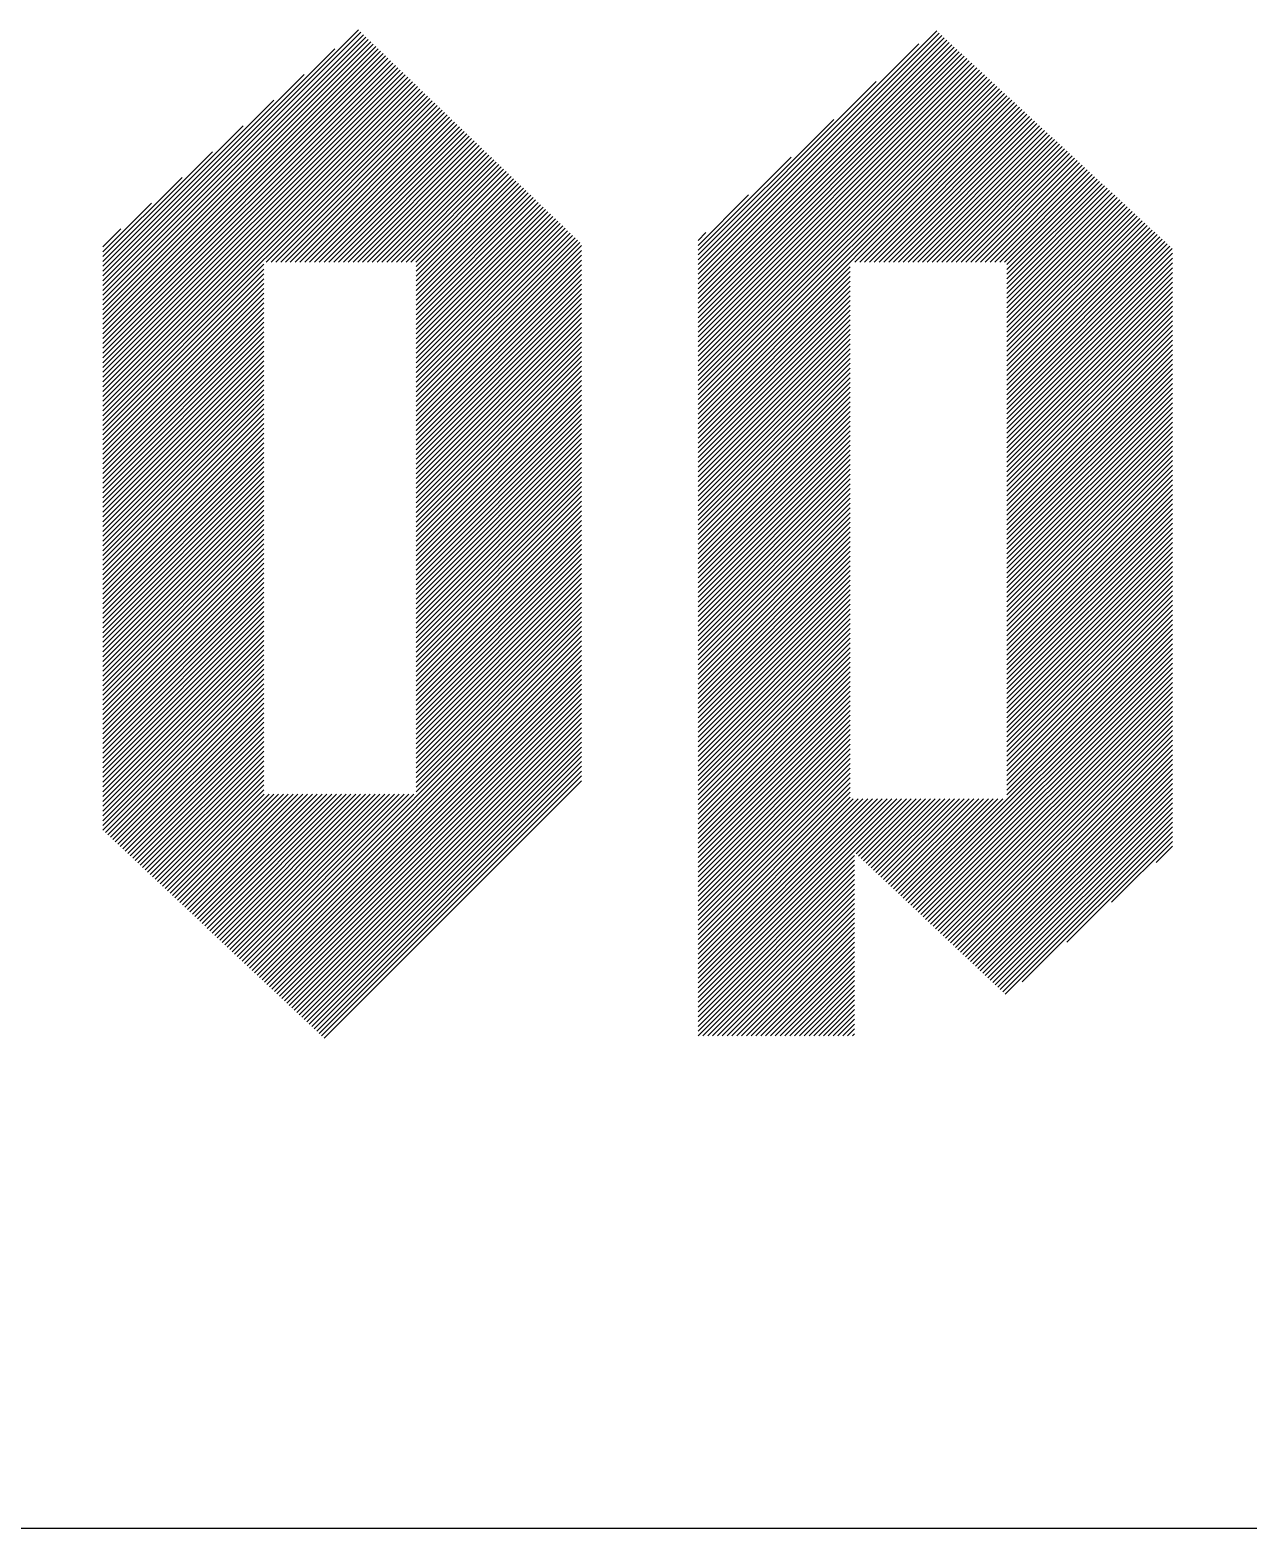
# Model space of a CAD drawing. Header units: inches. Extents: x 985 to 11353, y 526 to 2181.
# Drawn here: x 7772.03 to 7778.72, y 1153.71 to 1161.95 of the extents above; entities that cross this region are included whole.
import ezdxf

# ---------------------------------------------------------------- set-up
doc = ezdxf.new("R2010")
doc.units = ezdxf.units.IN
doc.header["$MEASUREMENT"] = 0
doc.layers.add('CABLE ROUTE FOR TOTAL PLANE-EMBED 2_DWG$0$SILICAGEL BORDER', color=7, linetype='Continuous')
doc.layers.add('ONDOCS', color=7, linetype='Continuous', lineweight=0)

# ---------------------------------------------------------------- blocks, each defined once
blk = doc.blocks.new('240A1')
at = {"lineweight": -3}
blk.add_line((1046010.968, 286292.347), (1046110.968, 286292.347), dxfattribs=at)
at = {"layer": 'ONDOCS', "color": 7, "linetype": 'Continuous', "lineweight": -3, "ltscale": 100}
for p, q in [((1046101.598, 286295.9918), (1046102.3477, 286296.7415)), ((1046101.598, 286295.9776), (1046102.355, 286296.7346)), ((1046103.3433, 286296.039), (1046104.0433, 286296.739)), ((1046103.3433, 286296.0248), (1046104.0506, 286296.7322)), ((1046101.598, 286295.9635), (1046102.3622, 286296.7276)), ((1046101.598, 286295.9493), (1046102.3694, 286296.7207)), ((1046101.598, 286295.9352), (1046102.3766, 286296.7138)), ((1046101.598, 286295.921), (1046102.3838, 286296.7069)), ((1046101.598, 286295.9069), (1046102.391, 286296.6999)), ((1046101.598, 286295.8928), (1046102.3982, 286296.693)), ((1046101.598, 286296.0059), (1046102.2782, 286296.6861)), ((1046101.598, 286295.8786), (1046102.4055, 286296.6861)), ((1046103.3433, 286296.0107), (1046104.058, 286296.7254)), ((1046103.3433, 286295.9965), (1046104.0653, 286296.7186)), ((1046103.3433, 286295.9824), (1046104.0727, 286296.7118)), ((1046103.3433, 286295.9682), (1046104.08, 286296.705)), ((1046103.3433, 286296.0531), (1046103.991, 286296.7008)), ((1046103.3433, 286295.9541), (1046104.0874, 286296.6982)), ((1046103.3433, 286295.94), (1046104.0947, 286296.6914)), ((1046103.3433, 286295.9258), (1046104.1021, 286296.6846)), ((1046101.598, 286295.8645), (1046102.4127, 286296.6791)), ((1046101.598, 286295.8503), (1046102.4199, 286296.6722)), ((1046101.598, 286295.8362), (1046102.4271, 286296.6653)), ((1046101.598, 286295.8221), (1046102.4343, 286296.6584)), ((1046101.598, 286295.8079), (1046102.4415, 286296.6514)), ((1046101.598, 286295.7938), (1046102.4488, 286296.6445)), ((1046103.3433, 286295.9117), (1046104.1094, 286296.6778)), ((1046103.3433, 286295.8975), (1046104.1168, 286296.671)), ((1046103.3433, 286295.8834), (1046104.1241, 286296.6642)), ((1046103.3433, 286295.8692), (1046104.1315, 286296.6574)), ((1046103.3433, 286295.8551), (1046104.1388, 286296.6507)), ((1046103.3433, 286295.841), (1046104.1462, 286296.6439)), ((1046101.598, 286295.7796), (1046102.456, 286296.6376)), ((1046101.598, 286295.7655), (1046102.4632, 286296.6307)), ((1046101.598, 286295.7513), (1046102.4704, 286296.6237)), ((1046101.598, 286295.7372), (1046102.4776, 286296.6168)), ((1046101.598, 286296.02), (1046102.1886, 286296.6107)), ((1046101.598, 286295.7231), (1046102.4848, 286296.6099)), ((1046101.598, 286295.7089), (1046102.492, 286296.603)), ((1046103.3433, 286295.8268), (1046104.1535, 286296.6371)), ((1046103.3433, 286295.8127), (1046104.1609, 286296.6303)), ((1046103.3433, 286295.7985), (1046104.1682, 286296.6235)), ((1046103.3433, 286295.7844), (1046104.1756, 286296.6167)), ((1046103.3433, 286295.7703), (1046104.1829, 286296.6099)), ((1046103.3433, 286295.7561), (1046104.1903, 286296.6031)), ((1046101.598, 286295.6948), (1046102.4993, 286296.596)), ((1046101.598, 286295.6806), (1046102.5065, 286296.5891)), ((1046101.598, 286295.6665), (1046102.5137, 286296.5822)), ((1046101.598, 286295.6523), (1046102.5209, 286296.5752)), ((1046101.598, 286295.6382), (1046102.5281, 286296.5683)), ((1046101.598, 286295.6241), (1046102.5353, 286296.5614)), ((1046101.598, 286295.6099), (1046102.5426, 286296.5545)), ((1046103.3433, 286295.742), (1046104.1976, 286296.5963)), ((1046103.3433, 286296.0672), (1046103.8661, 286296.59)), ((1046103.3433, 286295.7278), (1046104.205, 286296.5895)), ((1046103.3433, 286295.7137), (1046104.2123, 286296.5827)), ((1046103.3433, 286295.6995), (1046104.2197, 286296.5759)), ((1046103.3433, 286295.6854), (1046104.227, 286296.5691)), ((1046103.3433, 286295.6713), (1046104.2344, 286296.5623)), ((1046103.3433, 286295.6571), (1046104.2417, 286296.5555)), ((1046101.598, 286295.5958), (1046102.5498, 286296.5475)), ((1046101.598, 286296.0342), (1046102.0991, 286296.5352)), ((1046102.0772, 286296.0608), (1046102.557, 286296.5406)), ((1046102.0913, 286296.0608), (1046102.5642, 286296.5337)), ((1046102.1055, 286296.0608), (1046102.5714, 286296.5268)), ((1046102.1196, 286296.0608), (1046102.5786, 286296.5198)), ((1046102.1338, 286296.0608), (1046102.5858, 286296.5129)), ((1046103.3433, 286295.643), (1046104.249, 286296.5487)), ((1046103.3433, 286295.6288), (1046104.2564, 286296.542)), ((1046103.3433, 286295.6147), (1046104.2637, 286296.5352)), ((1046103.8035, 286296.0608), (1046104.2711, 286296.5284)), ((1046103.8177, 286296.0608), (1046104.2784, 286296.5216)), ((1046103.8318, 286296.0608), (1046104.2858, 286296.5148)), ((1046102.1479, 286296.0608), (1046102.5931, 286296.506)), ((1046102.162, 286296.0608), (1046102.6003, 286296.499)), ((1046102.1762, 286296.0608), (1046102.6075, 286296.4921)), ((1046102.1903, 286296.0608), (1046102.6147, 286296.4852)), ((1046102.2045, 286296.0608), (1046102.6219, 286296.4783)), ((1046102.2186, 286296.0608), (1046102.6291, 286296.4713)), ((1046103.3433, 286296.0814), (1046103.7411, 286296.4792)), ((1046103.846, 286296.0608), (1046104.2931, 286296.508)), ((1046103.8601, 286296.0608), (1046104.3005, 286296.5012)), ((1046103.8742, 286296.0608), (1046104.3078, 286296.4944)), ((1046103.8884, 286296.0608), (1046104.3152, 286296.4876)), ((1046103.9025, 286296.0608), (1046104.3225, 286296.4808)), ((1046103.9167, 286296.0608), (1046104.3299, 286296.474)), ((1046103.9308, 286296.0608), (1046104.3372, 286296.4672)), ((1046101.598, 286296.0483), (1046102.0095, 286296.4598)), ((1046102.2327, 286296.0608), (1046102.6364, 286296.4644)), ((1046102.2469, 286296.0608), (1046102.6436, 286296.4575)), ((1046102.261, 286296.0608), (1046102.6508, 286296.4506)), ((1046102.2752, 286296.0608), (1046102.658, 286296.4436)), ((1046102.2893, 286296.0608), (1046102.6652, 286296.4367)), ((1046102.3035, 286296.0608), (1046102.6724, 286296.4298)), ((1046102.3176, 286296.0608), (1046102.6796, 286296.4229)), ((1046103.945, 286296.0608), (1046104.3446, 286296.4604)), ((1046103.9591, 286296.0608), (1046104.3519, 286296.4536)), ((1046103.9732, 286296.0608), (1046104.3593, 286296.4468)), ((1046103.9874, 286296.0608), (1046104.3666, 286296.44)), ((1046104.0015, 286296.0608), (1046104.374, 286296.4333)), ((1046104.0157, 286296.0608), (1046104.3813, 286296.4265)), ((1046101.598, 286296.0625), (1046101.9199, 286296.3844)), ((1046102.3317, 286296.0608), (1046102.6869, 286296.4159)), ((1046102.3459, 286296.0608), (1046102.6941, 286296.409)), ((1046102.36, 286296.0608), (1046102.7013, 286296.4021)), ((1046102.3742, 286296.0608), (1046102.7085, 286296.3951)), ((1046102.3883, 286296.0608), (1046102.7157, 286296.3882)), ((1046102.4025, 286296.0608), (1046102.7229, 286296.3813)), ((1046104.0298, 286296.0608), (1046104.3887, 286296.4197)), ((1046104.044, 286296.0608), (1046104.396, 286296.4129)), ((1046104.0581, 286296.0608), (1046104.4034, 286296.4061)), ((1046104.0722, 286296.0608), (1046104.4107, 286296.3993)), ((1046104.0864, 286296.0608), (1046104.4181, 286296.3925)), ((1046104.1005, 286296.0608), (1046104.4254, 286296.3857)), ((1046104.1147, 286296.0608), (1046104.4328, 286296.3789)), ((1046102.4166, 286296.0608), (1046102.7302, 286296.3744)), ((1046102.4307, 286296.0608), (1046102.7374, 286296.3674)), ((1046102.4449, 286296.0608), (1046102.7446, 286296.3605)), ((1046102.459, 286296.0608), (1046102.7518, 286296.3536)), ((1046102.4732, 286296.0608), (1046102.759, 286296.3467)), ((1046102.4873, 286296.0608), (1046102.7662, 286296.3397)), ((1046103.3433, 286296.0955), (1046103.6162, 286296.3685)), ((1046104.1288, 286296.0608), (1046104.4401, 286296.3721)), ((1046104.1429, 286296.0608), (1046104.4475, 286296.3653)), ((1046104.1571, 286296.0608), (1046104.4548, 286296.3585)), ((1046104.1712, 286296.0608), (1046104.4622, 286296.3517)), ((1046104.1854, 286296.0608), (1046104.4695, 286296.3449)), ((1046104.1995, 286296.0608), (1046104.4768, 286296.3381)), ((1046101.598, 286296.0766), (1046101.8304, 286296.309)), ((1046102.5014, 286296.0608), (1046102.7734, 286296.3328)), ((1046102.5156, 286296.0608), (1046102.7807, 286296.3259)), ((1046102.5166, 286296.0477), (1046102.7879, 286296.319)), ((1046102.5166, 286296.0335), (1046102.7951, 286296.312)), ((1046102.5166, 286296.0194), (1046102.8023, 286296.3051)), ((1046102.5166, 286296.0052), (1046102.8095, 286296.2982)), ((1046102.5166, 286295.9911), (1046102.8167, 286296.2912)), ((1046104.2137, 286296.0608), (1046104.4842, 286296.3313)), ((1046104.2278, 286296.0608), (1046104.4915, 286296.3246)), ((1046104.2419, 286296.0608), (1046104.4989, 286296.3178)), ((1046104.2487, 286296.0534), (1046104.5062, 286296.311)), ((1046104.2487, 286296.0393), (1046104.5136, 286296.3042)), ((1046104.2487, 286296.0252), (1046104.5209, 286296.2974)), ((1046104.2487, 286296.011), (1046104.5283, 286296.2906)), ((1046102.5166, 286295.9769), (1046102.824, 286296.2843)), ((1046102.5166, 286295.9628), (1046102.8312, 286296.2774)), ((1046102.5166, 286295.9487), (1046102.8384, 286296.2705)), ((1046102.5166, 286295.9345), (1046102.8456, 286296.2635)), ((1046102.5166, 286295.9204), (1046102.8528, 286296.2566)), ((1046102.5166, 286295.9062), (1046102.86, 286296.2497)), ((1046103.3433, 286296.1097), (1046103.4913, 286296.2577)), ((1046104.2487, 286295.9969), (1046104.5356, 286296.2838)), ((1046104.2487, 286295.9827), (1046104.543, 286296.277)), ((1046104.2487, 286295.9686), (1046104.5503, 286296.2702)), ((1046104.2487, 286295.9544), (1046104.5577, 286296.2634)), ((1046104.2487, 286295.9403), (1046104.565, 286296.2566)), ((1046104.2487, 286295.9262), (1046104.5724, 286296.2498)), ((1046101.598, 286296.0908), (1046101.7408, 286296.2335)), ((1046102.5166, 286295.8921), (1046102.8672, 286296.2428)), ((1046102.5166, 286295.8779), (1046102.8745, 286296.2358)), ((1046102.5166, 286295.8638), (1046102.8817, 286296.2289)), ((1046102.5166, 286295.8497), (1046102.8889, 286296.222)), ((1046102.5166, 286295.8355), (1046102.8961, 286296.2151)), ((1046102.5166, 286295.8214), (1046102.9033, 286296.2081)), ((1046102.5166, 286295.8072), (1046102.9105, 286296.2012)), ((1046104.2487, 286295.912), (1046104.5797, 286296.243)), ((1046104.2487, 286295.8979), (1046104.5871, 286296.2362)), ((1046104.2487, 286295.8837), (1046104.5944, 286296.2294)), ((1046104.2487, 286295.8696), (1046104.6018, 286296.2226)), ((1046104.2487, 286295.8554), (1046104.6091, 286296.2159)), ((1046104.2487, 286295.8413), (1046104.6165, 286296.2091)), ((1046104.2487, 286295.8272), (1046104.6238, 286296.2023)), ((1046101.598, 286296.1049), (1046101.6512, 286296.1581)), ((1046102.5166, 286295.7931), (1046102.9178, 286296.1943)), ((1046102.5166, 286295.7789), (1046102.925, 286296.1873)), ((1046102.5166, 286295.7648), (1046102.9322, 286296.1804)), ((1046102.5166, 286295.7507), (1046102.9394, 286296.1735)), ((1046102.5166, 286295.7365), (1046102.9466, 286296.1666)), ((1046102.5166, 286295.7224), (1046102.9538, 286296.1596)), ((1046104.2487, 286295.813), (1046104.6312, 286296.1955)), ((1046104.2487, 286295.7989), (1046104.6385, 286296.1887)), ((1046104.2487, 286295.7847), (1046104.6459, 286296.1819)), ((1046104.2487, 286295.7706), (1046104.6532, 286296.1751)), ((1046104.2487, 286295.7565), (1046104.6606, 286296.1683)), ((1046104.2487, 286295.7423), (1046104.6679, 286296.1615)), ((1046102.5166, 286295.7082), (1046102.961, 286296.1527)), ((1046102.5166, 286295.6941), (1046102.9683, 286296.1458)), ((1046102.5166, 286295.68), (1046102.9755, 286296.1389)), ((1046102.5166, 286295.6658), (1046102.9827, 286296.1319)), ((1046102.5166, 286295.6517), (1046102.9899, 286296.125)), ((1046102.5166, 286295.6375), (1046102.9971, 286296.1181)), ((1046103.3433, 286296.1238), (1046103.3664, 286296.1469)), ((1046104.2487, 286295.7282), (1046104.6753, 286296.1547)), ((1046104.2487, 286295.714), (1046104.6826, 286296.1479)), ((1046104.2487, 286295.6999), (1046104.69, 286296.1411)), ((1046104.2487, 286295.6857), (1046104.6973, 286296.1343)), ((1046104.2487, 286295.6716), (1046104.7046, 286296.1275)), ((1046104.2487, 286295.6575), (1046104.712, 286296.1207)), ((1046104.2487, 286295.6433), (1046104.7193, 286296.1139)), ((1046102.5166, 286295.6234), (1046103.0021, 286296.1089)), ((1046102.5166, 286295.6092), (1046103.0021, 286296.0948)), ((1046102.5166, 286295.5951), (1046103.0021, 286296.0806)), ((1046104.2487, 286295.6292), (1046104.7267, 286296.1072)), ((1046104.2487, 286295.615), (1046104.734, 286296.1004)), ((1046104.2487, 286295.6009), (1046104.7342, 286296.0864)), ((1046104.2487, 286295.5867), (1046104.7342, 286296.0723)), ((1046101.598, 286295.5816), (1046102.0704, 286296.054)), ((1046101.598, 286295.5675), (1046102.0704, 286296.0399)), ((1046101.598, 286295.5534), (1046102.0704, 286296.0258)), ((1046102.5166, 286295.581), (1046103.0021, 286296.0665)), ((1046102.5166, 286295.5668), (1046103.0021, 286296.0523)), ((1046102.5166, 286295.5527), (1046103.0021, 286296.0382)), ((1046103.3433, 286295.6005), (1046103.7894, 286296.0467)), ((1046103.3433, 286295.5864), (1046103.7894, 286296.0326)), ((1046104.2487, 286295.5726), (1046104.7342, 286296.0581)), ((1046104.2487, 286295.5585), (1046104.7342, 286296.044)), ((1046104.2487, 286295.5443), (1046104.7342, 286296.0298)), ((1046101.598, 286295.5392), (1046102.0704, 286296.0116)), ((1046101.598, 286295.5251), (1046102.0704, 286295.9975)), ((1046101.598, 286295.5109), (1046102.0704, 286295.9833)), ((1046102.5166, 286295.5385), (1046103.0021, 286296.0241)), ((1046102.5166, 286295.5244), (1046103.0021, 286296.0099)), ((1046102.5166, 286295.5102), (1046103.0021, 286295.9958)), ((1046102.5166, 286295.4961), (1046103.0021, 286295.9816)), ((1046103.3433, 286295.5723), (1046103.7894, 286296.0184)), ((1046103.3433, 286295.5581), (1046103.7894, 286296.0043)), ((1046103.3433, 286295.544), (1046103.7894, 286295.9901)), ((1046104.2487, 286295.5302), (1046104.7342, 286296.0157)), ((1046104.2487, 286295.516), (1046104.7342, 286296.0016)), ((1046104.2487, 286295.5019), (1046104.7342, 286295.9874)), ((1046101.598, 286295.4968), (1046102.0704, 286295.9692)), ((1046101.598, 286295.4826), (1046102.0704, 286295.955)), ((1046101.598, 286295.4685), (1046102.0704, 286295.9409)), ((1046102.5166, 286295.482), (1046103.0021, 286295.9675)), ((1046102.5166, 286295.4678), (1046103.0021, 286295.9533)), ((1046102.5166, 286295.4537), (1046103.0021, 286295.9392)), ((1046103.3433, 286295.5298), (1046103.7894, 286295.976)), ((1046103.3433, 286295.5157), (1046103.7894, 286295.9619)), ((1046103.3433, 286295.5016), (1046103.7894, 286295.9477)), ((1046104.2487, 286295.4878), (1046104.7342, 286295.9733)), ((1046104.2487, 286295.4736), (1046104.7342, 286295.9591)), ((1046104.2487, 286295.4595), (1046104.7342, 286295.945)), ((1046101.598, 286295.4544), (1046102.0704, 286295.9268)), ((1046101.598, 286295.4402), (1046102.0704, 286295.9126)), ((1046101.598, 286295.4261), (1046102.0704, 286295.8985)), ((1046102.5166, 286295.4395), (1046103.0021, 286295.9251)), ((1046102.5166, 286295.4254), (1046103.0021, 286295.9109)), ((1046102.5166, 286295.4113), (1046103.0021, 286295.8968)), ((1046103.3433, 286295.4874), (1046103.7894, 286295.9336)), ((1046103.3433, 286295.4733), (1046103.7894, 286295.9194)), ((1046103.3433, 286295.4591), (1046103.7894, 286295.9053)), ((1046104.2487, 286295.4453), (1046104.7342, 286295.9309)), ((1046104.2487, 286295.4312), (1046104.7342, 286295.9167)), ((1046104.2487, 286295.417), (1046104.7342, 286295.9026)), ((1046101.598, 286295.4119), (1046102.0704, 286295.8843)), ((1046101.598, 286295.3978), (1046102.0704, 286295.8702)), ((1046101.598, 286295.3836), (1046102.0704, 286295.8561)), ((1046102.5166, 286295.3971), (1046103.0021, 286295.8826)), ((1046102.5166, 286295.383), (1046103.0021, 286295.8685)), ((1046102.5166, 286295.3688), (1046103.0021, 286295.8544)), ((1046103.3433, 286295.445), (1046103.7894, 286295.8911)), ((1046103.3433, 286295.4308), (1046103.7894, 286295.877)), ((1046103.3433, 286295.4167), (1046103.7894, 286295.8629)), ((1046104.2487, 286295.4029), (1046104.7342, 286295.8884)), ((1046104.2487, 286295.3888), (1046104.7342, 286295.8743)), ((1046104.2487, 286295.3746), (1046104.7342, 286295.8601)), ((1046101.598, 286295.3695), (1046102.0704, 286295.8419)), ((1046101.598, 286295.3554), (1046102.0704, 286295.8278)), ((1046101.598, 286295.3412), (1046102.0704, 286295.8136)), ((1046102.5166, 286295.3547), (1046103.0021, 286295.8402)), ((1046102.5166, 286295.3405), (1046103.0021, 286295.8261)), ((1046102.5166, 286295.3264), (1046103.0021, 286295.8119)), ((1046103.3433, 286295.4026), (1046103.7894, 286295.8487)), ((1046103.3433, 286295.3884), (1046103.7894, 286295.8346)), ((1046103.3433, 286295.3743), (1046103.7894, 286295.8204)), ((1046103.3433, 286295.3601), (1046103.7894, 286295.8063)), ((1046104.2487, 286295.3605), (1046104.7342, 286295.846)), ((1046104.2487, 286295.3463), (1046104.7342, 286295.8319)), ((1046104.2487, 286295.3322), (1046104.7342, 286295.8177)), ((1046101.598, 286295.3271), (1046102.0704, 286295.7995)), ((1046101.598, 286295.3129), (1046102.0704, 286295.7853)), ((1046101.598, 286295.2988), (1046102.0704, 286295.7712)), ((1046102.5166, 286295.3123), (1046103.0021, 286295.7978)), ((1046102.5166, 286295.2981), (1046103.0021, 286295.7836)), ((1046102.5166, 286295.284), (1046103.0021, 286295.7695)), ((1046103.3433, 286295.346), (1046103.7894, 286295.7921)), ((1046103.3433, 286295.3318), (1046103.7894, 286295.778)), ((1046103.3433, 286295.3177), (1046103.7894, 286295.7639)), ((1046104.2487, 286295.318), (1046104.7342, 286295.8036)), ((1046104.2487, 286295.3039), (1046104.7342, 286295.7894)), ((1046104.2487, 286295.2898), (1046104.7342, 286295.7753)), ((1046101.598, 286295.2847), (1046102.0704, 286295.7571)), ((1046101.598, 286295.2705), (1046102.0704, 286295.7429)), ((1046101.598, 286295.2564), (1046102.0704, 286295.7288)), ((1046102.5166, 286295.2698), (1046103.0021, 286295.7554)), ((1046102.5166, 286295.2557), (1046103.0021, 286295.7412)), ((1046102.5166, 286295.2415), (1046103.0021, 286295.7271)), ((1046103.3433, 286295.3036), (1046103.7894, 286295.7497)), ((1046103.3433, 286295.2894), (1046103.7894, 286295.7356)), ((1046103.3433, 286295.2753), (1046103.7894, 286295.7214)), ((1046104.2487, 286295.2756), (1046104.7342, 286295.7611)), ((1046104.2487, 286295.2615), (1046104.7342, 286295.747)), ((1046104.2487, 286295.2473), (1046104.7342, 286295.7329)), ((1046104.2487, 286295.2332), (1046104.7342, 286295.7187)), ((1046101.598, 286295.2422), (1046102.0704, 286295.7146)), ((1046101.598, 286295.2281), (1046102.0704, 286295.7005)), ((1046101.598, 286295.2139), (1046102.0704, 286295.6863)), ((1046102.5166, 286295.2274), (1046103.0021, 286295.7129)), ((1046102.5166, 286295.2133), (1046103.0021, 286295.6988)), ((1046102.5166, 286295.1991), (1046103.0021, 286295.6846)), ((1046103.3433, 286295.2611), (1046103.7894, 286295.7073)), ((1046103.3433, 286295.247), (1046103.7894, 286295.6932)), ((1046103.3433, 286295.2329), (1046103.7894, 286295.679)), ((1046104.2487, 286295.2191), (1046104.7342, 286295.7046)), ((1046104.2487, 286295.2049), (1046104.7342, 286295.6904)), ((1046104.2487, 286295.1908), (1046104.7342, 286295.6763)), ((1046101.598, 286295.1998), (1046102.0704, 286295.6722)), ((1046101.598, 286295.1857), (1046102.0704, 286295.6581)), ((1046101.598, 286295.1715), (1046102.0704, 286295.6439)), ((1046102.5166, 286295.185), (1046103.0021, 286295.6705)), ((1046102.5166, 286295.1708), (1046103.0021, 286295.6564)), ((1046102.5166, 286295.1567), (1046103.0021, 286295.6422)), ((1046103.3433, 286295.2187), (1046103.7894, 286295.6649)), ((1046103.3433, 286295.2046), (1046103.7894, 286295.6507)), ((1046103.3433, 286295.1904), (1046103.7894, 286295.6366)), ((1046104.2487, 286295.1766), (1046104.7342, 286295.6622)), ((1046104.2487, 286295.1625), (1046104.7342, 286295.648)), ((1046104.2487, 286295.1483), (1046104.7342, 286295.6339)), ((1046101.598, 286295.1574), (1046102.0704, 286295.6298)), ((1046101.598, 286295.1432), (1046102.0704, 286295.6156)), ((1046101.598, 286295.1291), (1046102.0704, 286295.6015)), ((1046101.598, 286295.1149), (1046102.0704, 286295.5874)), ((1046102.5166, 286295.1426), (1046103.0021, 286295.6281)), ((1046102.5166, 286295.1284), (1046103.0021, 286295.6139)), ((1046102.5166, 286295.1143), (1046103.0021, 286295.5998)), ((1046103.3433, 286295.1763), (1046103.7894, 286295.6224)), ((1046103.3433, 286295.1621), (1046103.7894, 286295.6083)), ((1046103.3433, 286295.148), (1046103.7894, 286295.5942)), ((1046104.2487, 286295.1342), (1046104.7342, 286295.6197)), ((1046104.2487, 286295.1201), (1046104.7342, 286295.6056)), ((1046104.2487, 286295.1059), (1046104.7342, 286295.5914)), ((1046101.598, 286295.1008), (1046102.0704, 286295.5732)), ((1046101.598, 286295.0867), (1046102.0704, 286295.5591)), ((1046101.598, 286295.0725), (1046102.0704, 286295.5449)), ((1046102.5166, 286295.1001), (1046103.0021, 286295.5857)), ((1046102.5166, 286295.086), (1046103.0021, 286295.5715)), ((1046102.5166, 286295.0718), (1046103.0021, 286295.5574)), ((1046102.5166, 286295.0577), (1046103.0021, 286295.5432)), ((1046103.3433, 286295.1339), (1046103.7894, 286295.58)), ((1046103.3433, 286295.1197), (1046103.7894, 286295.5659)), ((1046103.3433, 286295.1056), (1046103.7894, 286295.5517)), ((1046104.2487, 286295.0918), (1046104.7342, 286295.5773)), ((1046104.2487, 286295.0776), (1046104.7342, 286295.5632)), ((1046104.2487, 286295.0635), (1046104.7342, 286295.549)), ((1046101.598, 286295.0584), (1046102.0704, 286295.5308)), ((1046101.598, 286295.0442), (1046102.0704, 286295.5166)), ((1046101.598, 286295.0301), (1046102.0704, 286295.5025)), ((1046102.5166, 286295.0436), (1046103.0021, 286295.5291)), ((1046102.5166, 286295.0294), (1046103.0021, 286295.5149)), ((1046102.5166, 286295.0153), (1046103.0021, 286295.5008)), ((1046103.3433, 286295.0914), (1046103.7894, 286295.5376)), ((1046103.3433, 286295.0773), (1046103.7894, 286295.5234)), ((1046103.3433, 286295.0631), (1046103.7894, 286295.5093)), ((1046104.2487, 286295.0493), (1046104.7342, 286295.5349)), ((1046104.2487, 286295.0352), (1046104.7342, 286295.5207)), ((1046104.2487, 286295.0211), (1046104.7342, 286295.5066)), ((1046101.598, 286295.016), (1046102.0704, 286295.4884)), ((1046101.598, 286295.0018), (1046102.0704, 286295.4742)), ((1046101.598, 286294.9877), (1046102.0704, 286295.4601)), ((1046102.5166, 286295.0011), (1046103.0021, 286295.4867)), ((1046102.5166, 286294.987), (1046103.0021, 286295.4725)), ((1046102.5166, 286294.9728), (1046103.0021, 286295.4584)), ((1046103.3433, 286295.049), (1046103.7894, 286295.4952)), ((1046103.3433, 286295.0349), (1046103.7894, 286295.481)), ((1046103.3433, 286295.0207), (1046103.7894, 286295.4669)), ((1046104.2487, 286295.0069), (1046104.7342, 286295.4924)), ((1046104.2487, 286294.9928), (1046104.7342, 286295.4783)), ((1046104.2487, 286294.9786), (1046104.7342, 286295.4642)), ((1046101.598, 286294.9735), (1046102.0704, 286295.4459)), ((1046101.598, 286294.9594), (1046102.0704, 286295.4318)), ((1046101.598, 286294.9452), (1046102.0704, 286295.4176)), ((1046102.5166, 286294.9587), (1046103.0021, 286295.4442)), ((1046102.5166, 286294.9446), (1046103.0021, 286295.4301)), ((1046102.5166, 286294.9304), (1046103.0021, 286295.4159)), ((1046103.3433, 286295.0066), (1046103.7894, 286295.4527)), ((1046103.3433, 286294.9924), (1046103.7894, 286295.4386)), ((1046103.3433, 286294.9783), (1046103.7894, 286295.4245)), ((1046103.3433, 286294.9642), (1046103.7894, 286295.4103)), ((1046104.2487, 286294.9645), (1046104.7342, 286295.45)), ((1046104.2487, 286294.9504), (1046104.7342, 286295.4359)), ((1046104.2487, 286294.9362), (1046104.7342, 286295.4217)), ((1046101.598, 286294.9311), (1046102.0704, 286295.4035)), ((1046101.598, 286294.917), (1046102.0704, 286295.3894)), ((1046101.598, 286294.9028), (1046102.0704, 286295.3752)), ((1046102.5166, 286294.9163), (1046103.0021, 286295.4018)), ((1046102.5166, 286294.9021), (1046103.0021, 286295.3877)), ((1046102.5166, 286294.888), (1046103.0021, 286295.3735)), ((1046103.3433, 286294.95), (1046103.7894, 286295.3962)), ((1046103.3433, 286294.9359), (1046103.7894, 286295.382)), ((1046103.3433, 286294.9217), (1046103.7894, 286295.3679)), ((1046104.2487, 286294.9221), (1046104.7342, 286295.4076)), ((1046104.2487, 286294.9079), (1046104.7342, 286295.3935)), ((1046104.2487, 286294.8938), (1046104.7342, 286295.3793)), ((1046101.598, 286294.8887), (1046102.0704, 286295.3611)), ((1046101.598, 286294.8745), (1046102.0704, 286295.3469)), ((1046101.598, 286294.8604), (1046102.0704, 286295.3328)), ((1046102.5166, 286294.8739), (1046103.0021, 286295.3594)), ((1046102.5166, 286294.8597), (1046103.0021, 286295.3452)), ((1046102.5166, 286294.8456), (1046103.0021, 286295.3311)), ((1046103.3433, 286294.9076), (1046103.7894, 286295.3537)), ((1046103.3433, 286294.8934), (1046103.7894, 286295.3396)), ((1046103.3433, 286294.8793), (1046103.7894, 286295.3255)), ((1046104.2487, 286294.8796), (1046104.7342, 286295.3652)), ((1046104.2487, 286294.8655), (1046104.7342, 286295.351)), ((1046104.2487, 286294.8514), (1046104.7342, 286295.3369)), ((1046104.2487, 286294.8372), (1046104.7342, 286295.3227)), ((1046101.598, 286294.8462), (1046102.0704, 286295.3186)), ((1046101.598, 286294.8321), (1046102.0704, 286295.3045)), ((1046101.598, 286294.818), (1046102.0704, 286295.2904)), ((1046102.5166, 286294.8314), (1046103.0021, 286295.317)), ((1046102.5166, 286294.8173), (1046103.0021, 286295.3028)), ((1046102.5166, 286294.8031), (1046103.0021, 286295.2887)), ((1046103.3433, 286294.8652), (1046103.7894, 286295.3113)), ((1046103.3433, 286294.851), (1046103.7894, 286295.2972)), ((1046103.3433, 286294.8369), (1046103.7894, 286295.283)), ((1046104.2487, 286294.8231), (1046104.7342, 286295.3086)), ((1046104.2487, 286294.8089), (1046104.7342, 286295.2945)), ((1046104.2487, 286294.7948), (1046104.7342, 286295.2803)), ((1046101.598, 286294.8038), (1046102.0704, 286295.2762)), ((1046101.598, 286294.7897), (1046102.0704, 286295.2621)), ((1046101.598, 286294.7755), (1046102.0704, 286295.2479)), ((1046102.5166, 286294.789), (1046103.0021, 286295.2745)), ((1046102.5166, 286294.7749), (1046103.0021, 286295.2604)), ((1046102.5166, 286294.7607), (1046103.0021, 286295.2462)), ((1046103.3433, 286294.8227), (1046103.7894, 286295.2689)), ((1046103.3433, 286294.8086), (1046103.7894, 286295.2547)), ((1046103.3433, 286294.7944), (1046103.7894, 286295.2406)), ((1046104.2487, 286294.7806), (1046104.7342, 286295.2662)), ((1046104.2487, 286294.7665), (1046104.7342, 286295.252)), ((1046104.2487, 286294.7524), (1046104.7342, 286295.2379)), ((1046101.598, 286294.7614), (1046102.0704, 286295.2338)), ((1046101.598, 286294.7473), (1046102.0704, 286295.2197)), ((1046101.598, 286294.7331), (1046102.0704, 286295.2055)), ((1046101.598, 286294.719), (1046102.0704, 286295.1914)), ((1046102.5166, 286294.7466), (1046103.0021, 286295.2321)), ((1046102.5166, 286294.7324), (1046103.0021, 286295.218)), ((1046102.5166, 286294.7183), (1046103.0021, 286295.2038)), ((1046103.3433, 286294.7803), (1046103.7894, 286295.2265)), ((1046103.3433, 286294.7662), (1046103.7894, 286295.2123)), ((1046103.3433, 286294.752), (1046103.7894, 286295.1982)), ((1046104.2487, 286294.7382), (1046104.7342, 286295.2237)), ((1046104.2487, 286294.7241), (1046104.7342, 286295.2096)), ((1046104.2487, 286294.7099), (1046104.7342, 286295.1955)), ((1046101.598, 286294.7048), (1046102.0704, 286295.1772)), ((1046101.598, 286294.6907), (1046102.0704, 286295.1631)), ((1046101.598, 286294.6765), (1046102.0704, 286295.1489)), ((1046102.5166, 286294.7041), (1046103.0021, 286295.1897)), ((1046102.5166, 286294.69), (1046103.0021, 286295.1755)), ((1046102.5166, 286294.6759), (1046103.0021, 286295.1614)), ((1046102.5166, 286294.6617), (1046103.0021, 286295.1472)), ((1046103.3433, 286294.7379), (1046103.7894, 286295.184)), ((1046103.3433, 286294.7237), (1046103.7894, 286295.1699)), ((1046103.3433, 286294.7096), (1046103.7894, 286295.1558)), ((1046104.2487, 286294.6958), (1046104.7342, 286295.1813)), ((1046104.2487, 286294.6817), (1046104.7342, 286295.1672)), ((1046104.2487, 286294.6675), (1046104.7342, 286295.153)), ((1046101.598, 286294.6624), (1046102.0704, 286295.1348)), ((1046101.598, 286294.6483), (1046102.0704, 286295.1207)), ((1046101.598, 286294.6341), (1046102.0704, 286295.1065)), ((1046102.5166, 286294.6476), (1046103.0021, 286295.1331)), ((1046102.5166, 286294.6334), (1046103.0021, 286295.119)), ((1046102.5166, 286294.6193), (1046103.0021, 286295.1048)), ((1046103.3433, 286294.6955), (1046103.7894, 286295.1416)), ((1046103.3433, 286294.6813), (1046103.7894, 286295.1275)), ((1046103.3433, 286294.6672), (1046103.7894, 286295.1133)), ((1046104.2487, 286294.6534), (1046104.7342, 286295.1389)), ((1046104.2487, 286294.6392), (1046104.7342, 286295.1247)), ((1046104.2487, 286294.6251), (1046104.7342, 286295.1106)), ((1046101.598, 286294.62), (1046102.0704, 286295.0924)), ((1046101.598, 286294.6058), (1046102.0704, 286295.0782)), ((1046101.598, 286294.5917), (1046102.0704, 286295.0641)), ((1046102.5166, 286294.6052), (1046103.0021, 286295.0907)), ((1046102.5166, 286294.591), (1046103.0021, 286295.0765)), ((1046102.5166, 286294.5769), (1046103.0021, 286295.0624)), ((1046103.3433, 286294.653), (1046103.7894, 286295.0992)), ((1046103.3433, 286294.6389), (1046103.7894, 286295.085)), ((1046103.3433, 286294.6247), (1046103.7894, 286295.0709)), ((1046104.2487, 286294.6109), (1046104.7342, 286295.0965)), ((1046104.2487, 286294.5968), (1046104.7342, 286295.0823)), ((1046104.2487, 286294.5827), (1046104.7342, 286295.0682)), ((1046101.598, 286294.5775), (1046102.0704, 286295.0499)), ((1046101.598, 286294.5634), (1046102.0704, 286295.0358)), ((1046101.598, 286294.5493), (1046102.0704, 286295.0217)), ((1046102.5166, 286294.5627), (1046103.0021, 286295.0483)), ((1046102.5166, 286294.5486), (1046103.0021, 286295.0341)), ((1046102.5166, 286294.5344), (1046103.0021, 286295.02)), ((1046103.3433, 286294.6106), (1046103.7894, 286295.0568)), ((1046103.3433, 286294.5965), (1046103.7894, 286295.0426)), ((1046103.3433, 286294.5823), (1046103.7894, 286295.0285)), ((1046104.2487, 286294.5685), (1046104.7342, 286295.054)), ((1046104.2487, 286294.5544), (1046104.7342, 286295.0399)), ((1046104.2487, 286294.5402), (1046104.7342, 286295.0258)), ((1046101.598, 286294.5351), (1046102.0704, 286295.0075)), ((1046101.598, 286294.521), (1046102.0704, 286294.9934)), ((1046101.598, 286294.5068), (1046102.0704, 286294.9792)), ((1046102.0211, 286293.9966), (1046103.0021, 286294.9775)), ((1046102.5166, 286294.5203), (1046103.0021, 286295.0058)), ((1046102.5166, 286294.5062), (1046103.0021, 286294.9917)), ((1046103.3433, 286294.5682), (1046103.7894, 286295.0143)), ((1046103.3433, 286294.554), (1046103.7894, 286295.0002)), ((1046103.3433, 286294.5399), (1046103.7894, 286294.986)), ((1046103.3433, 286294.5257), (1046103.7894, 286294.9719)), ((1046104.2487, 286294.5261), (1046104.7342, 286295.0116)), ((1046104.2487, 286294.5119), (1046104.7342, 286294.9975)), ((1046104.2487, 286294.4978), (1046104.7342, 286294.9833)), ((1046101.598, 286294.4927), (1046102.0704, 286294.9651)), ((1046101.598, 286294.4786), (1046102.0704, 286294.951)), ((1046101.598, 286294.4644), (1046102.0704, 286294.9368)), ((1046102.0284, 286293.9897), (1046103.0021, 286294.9634)), ((1046102.0357, 286293.9829), (1046103.0021, 286294.9493)), ((1046102.043, 286293.976), (1046103.0021, 286294.9351)), ((1046103.3433, 286294.5116), (1046103.7894, 286294.9578)), ((1046103.3433, 286294.4975), (1046103.7894, 286294.9436)), ((1046103.3433, 286294.4833), (1046103.7894, 286294.9295)), ((1046103.9525, 286294.1875), (1046104.7342, 286294.9692)), ((1046103.9598, 286294.1806), (1046104.7342, 286294.955)), ((1046103.9671, 286294.1738), (1046104.7342, 286294.9409)), ((1046101.598, 286294.4503), (1046102.0704, 286294.9227)), ((1046101.598, 286294.4361), (1046102.0704, 286294.9085)), ((1046101.598, 286294.422), (1046102.0704, 286294.8944)), ((1046102.0503, 286293.9692), (1046103.0021, 286294.921)), ((1046102.0576, 286293.9623), (1046103.0021, 286294.9068)), ((1046102.0649, 286293.9554), (1046103.0021, 286294.8927)), ((1046103.3433, 286294.4692), (1046103.7894, 286294.9153)), ((1046103.3433, 286294.455), (1046103.7894, 286294.9012)), ((1046103.3433, 286294.4409), (1046103.7894, 286294.8871)), ((1046103.9744, 286294.1669), (1046104.7342, 286294.9268)), ((1046103.9817, 286294.1601), (1046104.7342, 286294.9126)), ((1046103.989, 286294.1532), (1046104.7342, 286294.8985)), ((1046103.9963, 286294.1464), (1046104.7342, 286294.8843)), ((1046101.598, 286294.4078), (1046102.0704, 286294.8802)), ((1046101.5983, 286294.394), (1046102.0704, 286294.8661)), ((1046101.6056, 286294.3871), (1046102.0704, 286294.852)), ((1046102.0721, 286293.9486), (1046103.0021, 286294.8785)), ((1046102.0794, 286293.9417), (1046103.0021, 286294.8644)), ((1046102.0867, 286293.9349), (1046103.0021, 286294.8503)), ((1046103.3433, 286294.4268), (1046103.7894, 286294.8729)), ((1046103.3433, 286294.4126), (1046103.7894, 286294.8588)), ((1046103.3433, 286294.3985), (1046103.7894, 286294.8446)), ((1046104.0035, 286294.1395), (1046104.7342, 286294.8702)), ((1046104.0108, 286294.1326), (1046104.7342, 286294.856)), ((1046104.0181, 286294.1258), (1046104.7342, 286294.8419)), ((1046101.6129, 286294.3803), (1046102.0704, 286294.8378)), ((1046101.6202, 286294.3734), (1046102.0704, 286294.8237)), ((1046101.6275, 286294.3666), (1046102.0704, 286294.8095)), ((1046101.6348, 286294.3597), (1046102.0704, 286294.7954)), ((1046102.094, 286293.928), (1046103.0021, 286294.8361)), ((1046102.1013, 286293.9212), (1046103.0021, 286294.822)), ((1046102.1086, 286293.9143), (1046103.0021, 286294.8078)), ((1046103.3433, 286294.3843), (1046103.7894, 286294.8305)), ((1046103.3433, 286294.3702), (1046103.7894, 286294.8163)), ((1046103.3433, 286294.356), (1046103.7894, 286294.8022)), ((1046104.0254, 286294.1189), (1046104.7342, 286294.8278)), ((1046104.0327, 286294.1121), (1046104.7342, 286294.8136)), ((1046104.04, 286294.1052), (1046104.7342, 286294.7995)), ((1046101.642, 286294.3529), (1046102.0704, 286294.7812)), ((1046101.6493, 286294.346), (1046102.0704, 286294.7671)), ((1046101.6566, 286294.3392), (1046102.0704, 286294.753)), ((1046102.1159, 286293.9075), (1046103.0021, 286294.7937)), ((1046102.1232, 286293.9006), (1046103.0021, 286294.7796)), ((1046102.1305, 286293.8938), (1046103.0021, 286294.7654)), ((1046102.1378, 286293.8869), (1046103.0021, 286294.7513)), ((1046103.3433, 286294.3419), (1046103.7894, 286294.7881)), ((1046103.3433, 286294.3278), (1046103.7894, 286294.7739)), ((1046103.3433, 286294.3136), (1046103.7894, 286294.7598)), ((1046104.0473, 286294.0984), (1046104.7342, 286294.7853)), ((1046104.0545, 286294.0915), (1046104.7342, 286294.7712)), ((1046104.0618, 286294.0846), (1046104.7342, 286294.7571)), ((1046101.6639, 286294.3323), (1046102.0704, 286294.7388)), ((1046101.6712, 286294.3255), (1046102.0704, 286294.7247)), ((1046101.6785, 286294.3186), (1046102.0704, 286294.7105)), ((1046102.145, 286293.8801), (1046103.0021, 286294.7371)), ((1046102.1523, 286293.8732), (1046103.0021, 286294.723)), ((1046102.1596, 286293.8664), (1046103.0021, 286294.7088)), ((1046103.3433, 286294.2995), (1046103.7894, 286294.7456)), ((1046103.3433, 286294.2853), (1046103.7894, 286294.7315)), ((1046103.3433, 286294.2712), (1046103.7894, 286294.7173)), ((1046104.0691, 286294.0778), (1046104.7342, 286294.7429)), ((1046104.0764, 286294.0709), (1046104.7342, 286294.7288)), ((1046104.0837, 286294.0641), (1046104.7342, 286294.7146)), ((1046101.6858, 286294.3118), (1046102.0704, 286294.6964)), ((1046101.6931, 286294.3049), (1046102.0704, 286294.6823)), ((1046101.7004, 286294.2981), (1046102.0704, 286294.6681)), ((1046102.1669, 286293.8595), (1046103.0021, 286294.6947)), ((1046102.1742, 286293.8527), (1046103.0021, 286294.6806)), ((1046102.1815, 286293.8458), (1046103.0021, 286294.6664)), ((1046103.3433, 286294.257), (1046103.7894, 286294.7032)), ((1046103.3433, 286294.2429), (1046103.7894, 286294.6891)), ((1046103.3433, 286294.2288), (1046103.7894, 286294.6749)), ((1046104.091, 286294.0572), (1046104.7342, 286294.7005)), ((1046104.0983, 286294.0504), (1046104.7342, 286294.6863)), ((1046104.1055, 286294.0435), (1046104.7342, 286294.6722)), ((1046101.7077, 286294.2912), (1046102.0704, 286294.654)), ((1046101.7149, 286294.2844), (1046102.0704, 286294.6398)), ((1046101.7222, 286294.2775), (1046102.0704, 286294.6257)), ((1046102.1888, 286293.839), (1046103.0021, 286294.6523)), ((1046102.1961, 286293.8321), (1046103.0021, 286294.6381)), ((1046102.2034, 286293.8253), (1046103.0021, 286294.624)), ((1046103.3433, 286294.2146), (1046103.7894, 286294.6608)), ((1046103.3433, 286294.2005), (1046103.7894, 286294.6466)), ((1046103.3433, 286294.1863), (1046103.7894, 286294.6325)), ((1046104.1128, 286294.0366), (1046104.7342, 286294.6581)), ((1046104.1201, 286294.0298), (1046104.7342, 286294.6439)), ((1046104.1274, 286294.0229), (1046104.7342, 286294.6298)), ((1046101.7295, 286294.2707), (1046102.0704, 286294.6115)), ((1046101.7368, 286294.2638), (1046102.0704, 286294.5974)), ((1046101.7441, 286294.257), (1046102.0704, 286294.5833)), ((1046102.2106, 286293.8184), (1046103.0021, 286294.6098)), ((1046102.2179, 286293.8115), (1046103.0021, 286294.5957)), ((1046102.2252, 286293.8047), (1046103.0021, 286294.5816)), ((1046103.3433, 286294.1722), (1046103.7894, 286294.6184)), ((1046103.3433, 286294.1581), (1046103.7894, 286294.6042)), ((1046103.3433, 286294.1439), (1046103.7894, 286294.5901)), ((1046103.3433, 286294.1298), (1046103.7894, 286294.5759)), ((1046104.1347, 286294.0161), (1046104.7342, 286294.6156)), ((1046104.142, 286294.0092), (1046104.7342, 286294.6015)), ((1046104.1493, 286294.0024), (1046104.7342, 286294.5873)), ((1046101.7514, 286294.2501), (1046102.0704, 286294.5691)), ((1046101.7587, 286294.2432), (1046102.0704, 286294.555)), ((1046101.766, 286294.2364), (1046102.0704, 286294.5408)), ((1046102.2325, 286293.7978), (1046103.0021, 286294.5674)), ((1046102.2398, 286293.791), (1046103.0021, 286294.5533)), ((1046102.2471, 286293.7841), (1046103.0021, 286294.5391)), ((1046103.3433, 286294.1156), (1046103.7894, 286294.5618)), ((1046103.3433, 286294.1015), (1046103.7894, 286294.5476)), ((1046103.3433, 286294.0873), (1046103.7894, 286294.5335)), ((1046104.1565, 286293.9955), (1046104.7342, 286294.5732)), ((1046104.1638, 286293.9887), (1046104.7342, 286294.5591)), ((1046104.1711, 286293.9818), (1046104.7342, 286294.5449)), ((1046101.7733, 286294.2295), (1046102.0704, 286294.5267)), ((1046101.7806, 286294.2227), (1046102.0704, 286294.5125)), ((1046101.7878, 286294.2158), (1046102.0713, 286294.4993)), ((1046101.7951, 286294.209), (1046102.0854, 286294.4993)), ((1046101.8024, 286294.2021), (1046102.0995, 286294.4993)), ((1046101.8097, 286294.1953), (1046102.1137, 286294.4993)), ((1046101.817, 286294.1884), (1046102.1278, 286294.4993)), ((1046101.8243, 286294.1816), (1046102.142, 286294.4993)), ((1046101.8316, 286294.1747), (1046102.1561, 286294.4993)), ((1046101.8389, 286294.1679), (1046102.1703, 286294.4993)), ((1046101.8462, 286294.161), (1046102.1844, 286294.4993)), ((1046101.8535, 286294.1542), (1046102.1985, 286294.4993)), ((1046101.8607, 286294.1473), (1046102.2127, 286294.4993)), ((1046101.868, 286294.1405), (1046102.2268, 286294.4993)), ((1046101.8753, 286294.1336), (1046102.241, 286294.4993)), ((1046101.8826, 286294.1268), (1046102.2551, 286294.4993)), ((1046101.8899, 286294.1199), (1046102.2693, 286294.4993)), ((1046101.8972, 286294.1131), (1046102.2834, 286294.4993)), ((1046101.9045, 286294.1062), (1046102.2975, 286294.4993)), ((1046101.9118, 286294.0993), (1046102.3117, 286294.4993)), ((1046101.9191, 286294.0925), (1046102.3258, 286294.4993)), ((1046101.9263, 286294.0856), (1046102.34, 286294.4993)), ((1046101.9336, 286294.0788), (1046102.3541, 286294.4993)), ((1046101.9409, 286294.0719), (1046102.3682, 286294.4993)), ((1046101.9482, 286294.0651), (1046102.3824, 286294.4993)), ((1046101.9555, 286294.0582), (1046102.3965, 286294.4993)), ((1046101.9628, 286294.0514), (1046102.4107, 286294.4993)), ((1046101.9701, 286294.0445), (1046102.4248, 286294.4993)), ((1046101.9774, 286294.0377), (1046102.439, 286294.4993)), ((1046101.9847, 286294.0308), (1046102.4531, 286294.4993)), ((1046101.992, 286294.024), (1046102.4672, 286294.4993)), ((1046101.9992, 286294.0171), (1046102.4814, 286294.4993)), ((1046102.0065, 286294.0103), (1046102.4955, 286294.4993)), ((1046102.0138, 286294.0034), (1046102.5097, 286294.4993)), ((1046103.3433, 286294.0732), (1046103.7894, 286294.5194)), ((1046103.3433, 286294.0591), (1046103.7894, 286294.5052)), ((1046103.3433, 286294.0449), (1046103.7894, 286294.4911)), ((1046104.1784, 286293.9749), (1046104.7342, 286294.5308)), ((1046104.1857, 286293.9681), (1046104.7342, 286294.5166)), ((1046104.193, 286293.9612), (1046104.7342, 286294.5025)), ((1046104.2003, 286293.9544), (1046104.7342, 286294.4884)), ((1046103.3433, 286294.0308), (1046103.7986, 286294.4861)), ((1046103.3433, 286294.0166), (1046103.8128, 286294.4861)), ((1046103.3433, 286294.0025), (1046103.8269, 286294.4861)), ((1046103.3433, 286293.9883), (1046103.8411, 286294.4861)), ((1046103.3433, 286293.9742), (1046103.8552, 286294.4861)), ((1046103.3433, 286293.9601), (1046103.8694, 286294.4861)), ((1046103.3433, 286293.9459), (1046103.8835, 286294.4861)), ((1046103.3433, 286293.9318), (1046103.8976, 286294.4861)), ((1046103.3433, 286293.9176), (1046103.9118, 286294.4861)), ((1046103.3433, 286293.9035), (1046103.9259, 286294.4861)), ((1046103.3433, 286293.8893), (1046103.9401, 286294.4861)), ((1046103.3433, 286293.8752), (1046103.9542, 286294.4861)), ((1046103.8068, 286294.3246), (1046103.9683, 286294.4861)), ((1046103.8141, 286294.3178), (1046103.9825, 286294.4861)), ((1046103.8214, 286294.3109), (1046103.9966, 286294.4861)), ((1046103.8287, 286294.3041), (1046104.0108, 286294.4861)), ((1046103.836, 286294.2972), (1046104.0249, 286294.4861)), ((1046103.8433, 286294.2903), (1046104.0391, 286294.4861)), ((1046103.8506, 286294.2835), (1046104.0532, 286294.4861)), ((1046103.8578, 286294.2766), (1046104.0673, 286294.4861)), ((1046103.8651, 286294.2698), (1046104.0815, 286294.4861)), ((1046103.8724, 286294.2629), (1046104.0956, 286294.4861)), ((1046103.8797, 286294.2561), (1046104.1098, 286294.4861)), ((1046103.887, 286294.2492), (1046104.1239, 286294.4861)), ((1046103.8943, 286294.2424), (1046104.1381, 286294.4861)), ((1046103.9016, 286294.2355), (1046104.1522, 286294.4861)), ((1046103.9088, 286294.2286), (1046104.1663, 286294.4861)), ((1046103.9161, 286294.2218), (1046104.1805, 286294.4861)), ((1046103.9234, 286294.2149), (1046104.1946, 286294.4861)), ((1046103.9307, 286294.2081), (1046104.2088, 286294.4861)), ((1046103.938, 286294.2012), (1046104.2229, 286294.4861)), ((1046103.9453, 286294.1944), (1046104.237, 286294.4861)), ((1046104.2075, 286293.9475), (1046104.7342, 286294.4742)), ((1046104.2148, 286293.9407), (1046104.7342, 286294.4601)), ((1046104.2221, 286293.9338), (1046104.7342, 286294.4459)), ((1046104.2294, 286293.9269), (1046104.7342, 286294.4318)), ((1046104.2367, 286293.9201), (1046104.7342, 286294.4176)), ((1046104.244, 286293.9132), (1046104.7342, 286294.4035)), ((1046104.2942, 286293.9494), (1046104.7342, 286294.3894)), ((1046104.425, 286294.066), (1046104.7342, 286294.3752)), ((1046104.5559, 286294.1827), (1046104.7342, 286294.3611)), ((1046103.3433, 286293.8611), (1046103.8026, 286294.3203)), ((1046104.6867, 286294.2994), (1046104.7342, 286294.3469)), ((1046103.3433, 286293.8469), (1046103.8026, 286294.3062)), ((1046103.3433, 286293.8328), (1046103.8026, 286294.2921)), ((1046103.3433, 286293.8186), (1046103.8026, 286294.2779)), ((1046103.3433, 286293.8045), (1046103.8026, 286294.2638)), ((1046103.3436, 286293.7907), (1046103.8026, 286294.2496)), ((1046103.3577, 286293.7907), (1046103.8026, 286294.2355)), ((1046103.3719, 286293.7907), (1046103.8026, 286294.2214)), ((1046103.386, 286293.7907), (1046103.8026, 286294.2072)), ((1046103.4001, 286293.7907), (1046103.8026, 286294.1931)), ((1046103.4143, 286293.7907), (1046103.8026, 286294.1789)), ((1046103.4284, 286293.7907), (1046103.8026, 286294.1648)), ((1046103.4426, 286293.7907), (1046103.8026, 286294.1506)), ((1046103.4567, 286293.7907), (1046103.8026, 286294.1365)), ((1046103.4709, 286293.7907), (1046103.8026, 286294.1224)), ((1046103.485, 286293.7907), (1046103.8026, 286294.1082)), ((1046103.4991, 286293.7907), (1046103.8026, 286294.0941)), ((1046103.5133, 286293.7907), (1046103.8026, 286294.0799)), ((1046103.5274, 286293.7907), (1046103.8026, 286294.0658)), ((1046103.5416, 286293.7907), (1046103.8026, 286294.0516)), ((1046103.5557, 286293.7907), (1046103.8026, 286294.0375)), ((1046103.5698, 286293.7907), (1046103.8026, 286294.0234)), ((1046103.584, 286293.7907), (1046103.8026, 286294.0092)), ((1046103.5981, 286293.7907), (1046103.8026, 286293.9951)), ((1046103.6123, 286293.7907), (1046103.8026, 286293.9809)), ((1046103.6264, 286293.7907), (1046103.8026, 286293.9668)), ((1046103.6406, 286293.7907), (1046103.8026, 286293.9527)), ((1046103.6547, 286293.7907), (1046103.8026, 286293.9385)), ((1046103.6688, 286293.7907), (1046103.8026, 286293.9244)), ((1046103.683, 286293.7907), (1046103.8026, 286293.9102)), ((1046103.6971, 286293.7907), (1046103.8026, 286293.8961)), ((1046103.7113, 286293.7907), (1046103.8026, 286293.8819)), ((1046103.7254, 286293.7907), (1046103.8026, 286293.8678)), ((1046103.7396, 286293.7907), (1046103.8026, 286293.8537)), ((1046103.7537, 286293.7907), (1046103.8026, 286293.8395)), ((1046103.7678, 286293.7907), (1046103.8026, 286293.8254)), ((1046103.782, 286293.7907), (1046103.8026, 286293.8112)), ((1046103.7961, 286293.7907), (1046103.8026, 286293.7971))]:
    blk.add_line(p, q, dxfattribs=at)

msp = doc.modelspace()

# ---------------------------------------------------------------- block references
at = {"layer": 'CABLE ROUTE FOR TOTAL PLANE-EMBED 2_DWG$0$SILICAGEL BORDER', "color": 7, "xscale": 1.875, "yscale": 1.875, "zscale": 1.875}
msp.add_blockref('240A1', (-1953668.0693, -535644.4358), dxfattribs=at)

doc.saveas('drawing.dxf')
